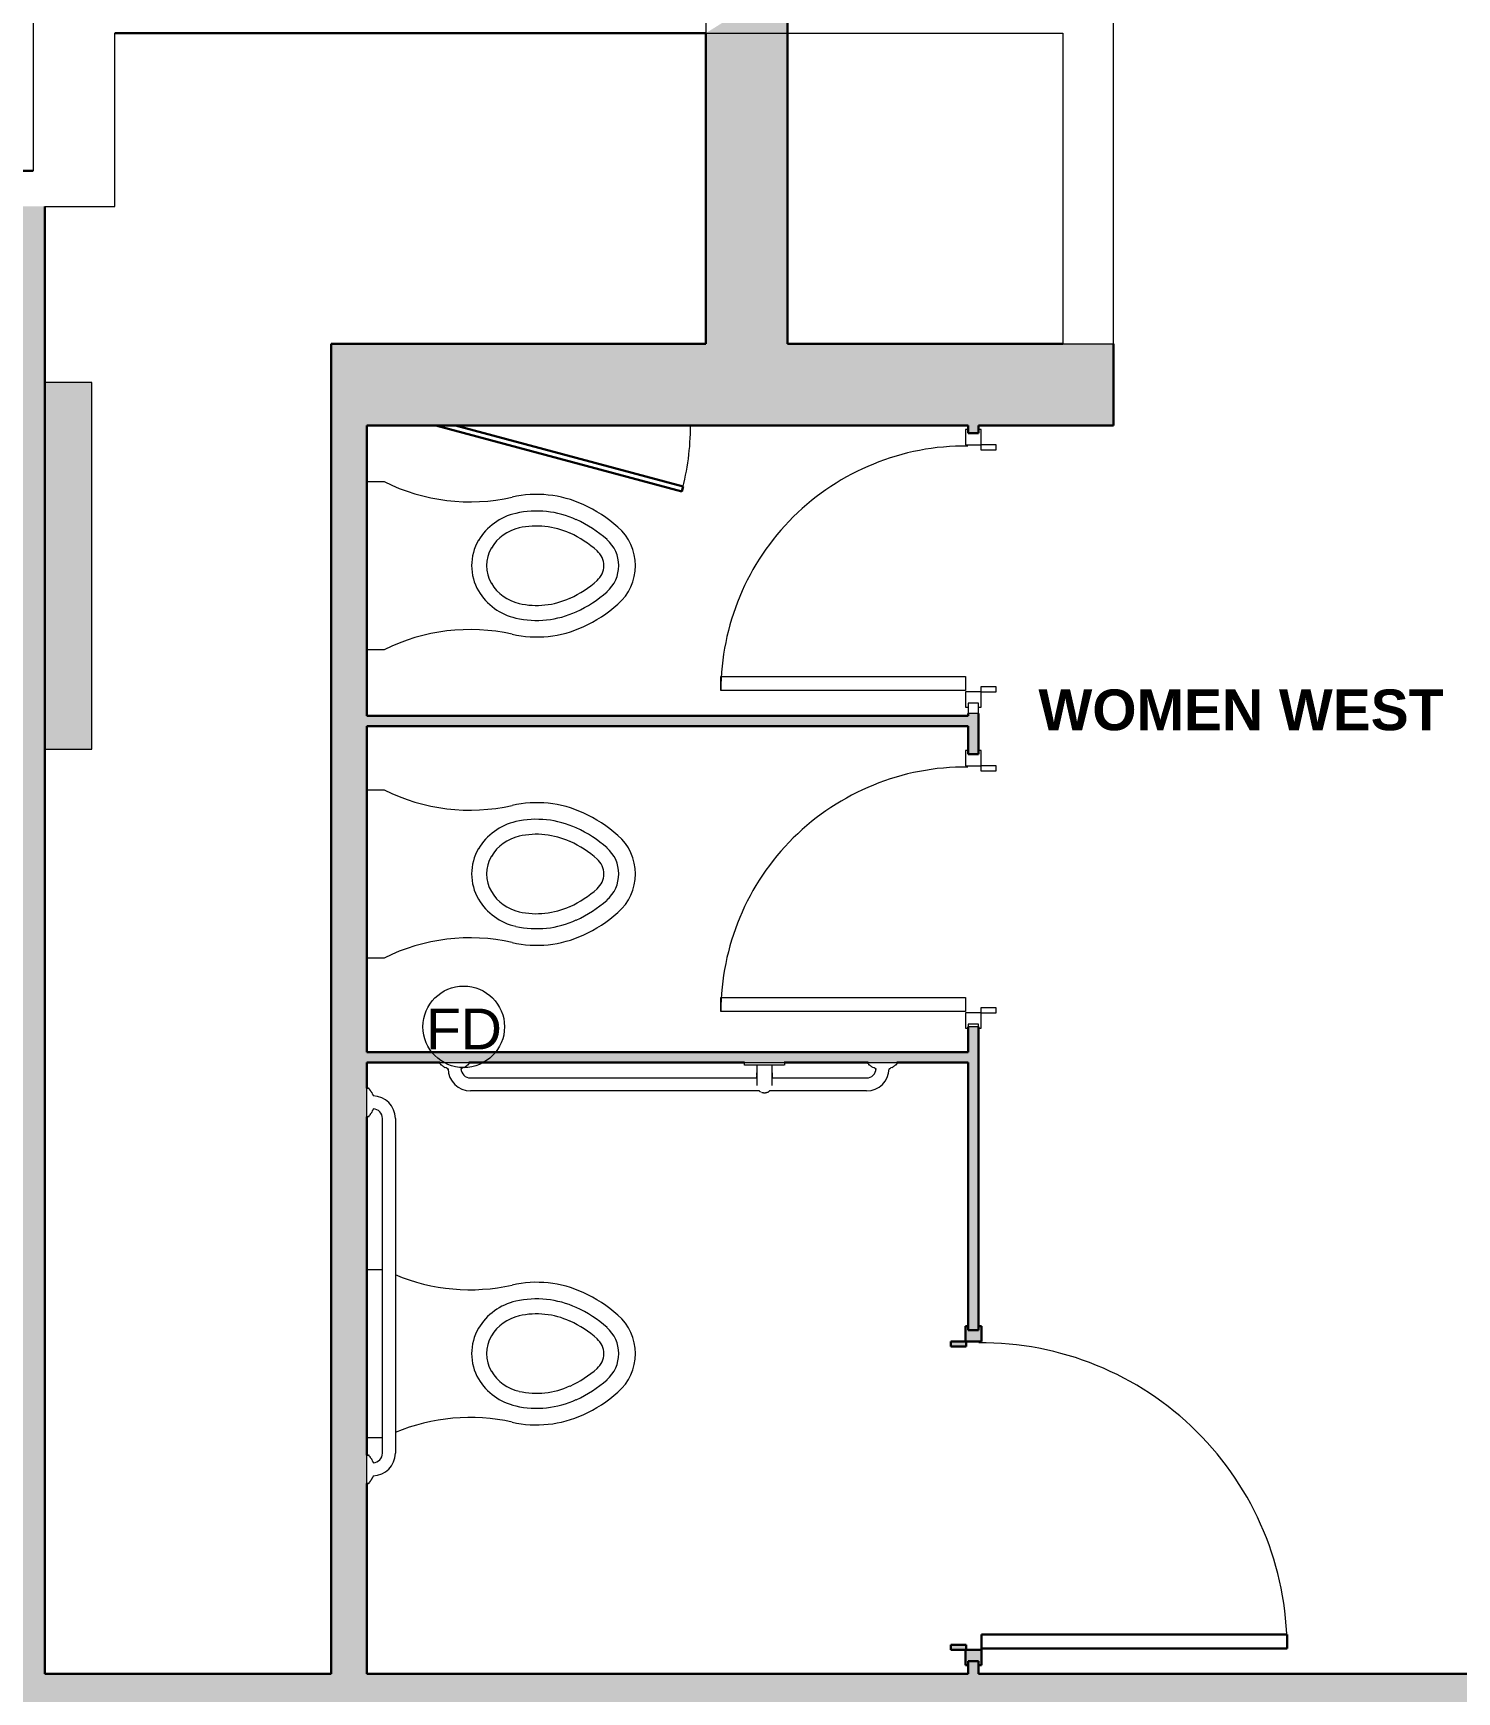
# Model space of a CAD drawing. Header units: inches. Extents: x -3744 to 107, y 238 to 2359.
# Drawn here: x -899.5 to -759.8, y 1431.6 to 1594.4 of the extents above; entities that cross this region are included whole.
import ezdxf

# ---------------------------------------------------------------- set-up
doc = ezdxf.new("R2010")
doc.units = ezdxf.units.IN
doc.header["$MEASUREMENT"] = 0
for name, color, linetype, lineweight in [('A-ANNO-NOTE', 131, 'Continuous', 18), ('A-AREA-IDEN', 2, 'Continuous', 9), ('A-Bldg-Patt', 7, 'Continuous', 9), ('A-DOOR', 31, 'Continuous', 18), ('A-WALL', 113, 'Continuous', 18), ('A-Wall-Bldg', 7, 'Continuous', 9), ('A-WALL-PATT', 111, 'Continuous', 18), ('core model_dwg', 8, 'Continuous', 9), ('I-FURN', 30, 'Continuous', 18), ('I-WALL', 2, 'Continuous', 18), ('P-SANR-FIXT', 6, 'Continuous', 18)]:
    doc.layers.add(name, color=color, linetype=linetype, lineweight=lineweight)
doc.styles.add('Arial', font='arial.ttf', dxfattribs={"height": 4})
doc.styles.add('Swis721 Lt BT_B_1', font='', dxfattribs={"height": 4})
doc.styles.get('Swis721 Lt BT_B_1').set_extended_font_data('Swis721 Lt BT', bold=True)

# ---------------------------------------------------------------- blocks, each defined once
blk = doc.blocks.new('Door - Single - Solid Door 4-6995120-Level 06 POWER _ SIGNAL')
at = {"layer": 'A-DOOR'}
h = blk.add_hatch(color=250, dxfattribs=at)
h.paths.add_polyline_path([(-12.63, 0.68), (-12.63, 0.41), (-12.26, 0.41), (-12.26, -0.59), (-12.63, -0.59), (-12.63, -0.86), (-11.13, -0.86), (-11.13, 0.64), (-10.63, 0.64), (-10.63, 2.14), (-11.13, 2.14), (-11.13, 0.68), (-12.26, 0.68)], flags=0)
h.paths.add_polyline_path([(18.62, 2.14), (18.62, 0.64), (19.12, 0.64), (19.12, -0.86), (20.62, -0.86), (20.62, -0.59), (20.24, -0.59), (20.24, 0.41), (20.62, 0.41), (20.62, 0.68), (19.12, 0.68), (19.12, 2.14)], flags=0)
at = {"layer": 'A-DOOR', "color": 8, "lineweight": 30}
for p, q in [((-11.13, 2.14), (-10.63, 2.14)), ((-11.13, 0.68), (-11.13, 2.14)), ((-10.63, 2.14), (-10.63, 0.64)), ((18.62, 2.14), (19.12, 2.14)), ((18.62, 0.64), (18.62, 2.14)), ((19.12, 2.14), (19.12, 0.68)), ((-12.63, 0.68), (-11.13, 0.68)), ((-12.63, 0.41), (-12.63, 0.68)), ((-11.13, 0.64), (-11.13, -0.86)), ((-10.63, 0.64), (-11.13, 0.64)), ((19.12, 0.64), (18.62, 0.64)), ((19.12, 0.68), (20.62, 0.68)), ((19.12, -0.86), (19.12, 0.64)), ((20.62, 0.68), (20.62, 0.41)), ((-12.63, -0.86), (-12.63, -0.59)), ((-11.13, -0.86), (-12.63, -0.86)), ((-9.63, -0.86), (-11.01, -0.86)), ((-11.01, -0.86), (-11.01, -30.86)), ((-9.63, -30.86), (-9.63, -0.86)), ((20.62, -0.86), (19.12, -0.86)), ((20.62, -0.59), (20.62, -0.86)), ((-11.01, -30.86), (-9.63, -30.86))]:
    blk.add_line(p, q, dxfattribs=at)
at = {"layer": 'A-DOOR', "lineweight": 9}
blk.add_arc((-11.01, -0.86), 30, 270, 0.5, dxfattribs=at)
blk = doc.blocks.new('P-Grab_Bar_18in_Vertical - 18 INCH-3762424-Level 06 POWER _ SIGNAL')
at = {"layer": 'P-SANR-FIXT', "lineweight": 9}
for p, q in [((-2, 0.25), (-2, 0)), ((-2, 0.25), (-2, 0)), ((-1.95, 0.25), (0, 0.25)), ((-1.95, 0.25), (-1.95, 0.25)), ((-0.75, 1), (-0.75, 0.25)), ((-0.75, 1), (-0.75, 0.25)), ((0, 0.25), (1.95, 0.25)), ((0.75, 0.25), (0.75, 1)), ((0.75, 0.25), (0.75, 1)), ((1.95, 0.25), (1.95, 0.25)), ((2, 0), (2, 0.25)), ((2, 0), (2, 0.25)), ((0, 0), (-1.95, 0)), ((1.95, 0), (0, 0))]:
    blk.add_line(p, q, dxfattribs=at)
at = {"layer": 'P-SANR-FIXT', "lineweight": 9, "flags": 128}
for points in [[(-0.75, 2.25), (-0.75, 2.25), (-0.75, 2.25), (-0.75, 2.24), (-0.75, 2.23), (-0.75, 2.23), (-0.75, 2.21), (-0.75, 2.2), (-0.75, 2.19), (-0.75, 2.17), (-0.75, 2.15), (-0.75, 2.13), (-0.75, 2.11), (-0.75, 2.08), (-0.75, 2.06), (-0.75, 2.03), (-0.75, 2), (-0.75, 1.97), (-0.75, 1.94), (-0.75, 1.91), (-0.75, 1.87), (-0.75, 1.83), (-0.75, 1.8), (-0.75, 1.76), (-0.75, 1.72), (-0.75, 1.68), (-0.75, 1.63), (-0.75, 1.59), (-0.75, 1.54), (-0.75, 1.5), (-0.75, 1.45), (-0.75, 1.41), (-0.75, 1.36), (-0.75, 1.31), (-0.75, 1.26), (-0.75, 1.21), (-0.75, 1.16), (-0.75, 1.11), (-0.75, 1.06), (-0.75, 1.01), (-0.75, 1)], [(-0.52, 2.79), (-0.5, 2.81), (-0.48, 2.83), (-0.45, 2.85), (-0.43, 2.86), (-0.41, 2.88), (-0.38, 2.9), (-0.35, 2.91), (-0.33, 2.93), (-0.3, 2.94), (-0.27, 2.95), (-0.24, 2.96), (-0.22, 2.97), (-0.19, 2.98), (-0.16, 2.98), (-0.13, 2.99), (-0.1, 2.99), (-0.07, 3), (-0.04, 3), (-0.01, 3)], [(0, 3), (0.03, 3), (0.06, 3), (0.09, 2.99), (0.12, 2.99), (0.15, 2.99), (0.18, 2.98), (0.21, 2.97), (0.24, 2.96), (0.26, 2.95), (0.29, 2.94)], [(0.37, 2.9), (0.4, 2.89), (0.42, 2.87), (0.45, 2.85), (0.47, 2.83), (0.49, 2.81), (0.52, 2.79)], [(0.75, 1), (0.75, 1.05), (0.75, 1.1), (0.75, 1.15), (0.75, 1.2), (0.75, 1.25), (0.75, 1.3), (0.75, 1.35), (0.75, 1.39), (0.75, 1.44), (0.75, 1.49), (0.75, 1.53), (0.75, 1.58), (0.75, 1.62), (0.75, 1.66), (0.75, 1.71), (0.75, 1.75), (0.75, 1.79), (0.75, 1.82), (0.75, 1.86), (0.75, 1.9), (0.75, 1.93), (0.75, 1.96), (0.75, 1.99), (0.75, 2.02), (0.75, 2.05), (0.75, 2.08), (0.75, 2.1), (0.75, 2.13), (0.75, 2.15), (0.75, 2.17), (0.75, 2.18), (0.75, 2.2), (0.75, 2.21), (0.75, 2.22), (0.75, 2.23), (0.75, 2.24), (0.75, 2.24), (0.75, 2.25), (0.75, 2.25), (0.75, 2.25)], [(-0.75, 1.3), (-0.75, 1.35), (-0.75, 1.39), (-0.75, 1.44), (-0.75, 1.49), (-0.75, 1.52)], [(-0.75, 1), (-0.75, 1.05), (-0.75, 1.1), (-0.75, 1.15), (-0.75, 1.2), (-0.75, 1.25), (-0.75, 1.28)], [(0.75, 1.5), (0.75, 1.45), (0.75, 1.41), (0.75, 1.36), (0.75, 1.31)], [(0.75, 1.26), (0.75, 1.21), (0.75, 1.16), (0.75, 1.11), (0.75, 1.06), (0.75, 1.01), (0.75, 1)]]:
    blk.add_lwpolyline(points, dxfattribs=at)
blk = doc.blocks.new('P-Grab_Bar-42in - 42 INCH-3757786-Level 06 POWER _ SIGNAL')
at = {"layer": 'I-FURN', "lineweight": 9}
for p, q in [((-859.53, 1493.4), (-856.73, 1493.4)), ((-859.53, 1493.26), (-859.53, 1493.4)), ((-858.76, 1492.79), (-858.83, 1492.79)), ((-857.42, 1492.79), (-857.49, 1492.79)), ((-856.73, 1493.4), (-856.73, 1493.26)), ((-817.53, 1493.26), (-817.53, 1493.4)), ((-817.53, 1493.4), (-814.73, 1493.4)), ((-816.76, 1492.79), (-816.83, 1492.79)), ((-815.42, 1492.79), (-815.49, 1492.79)), ((-814.73, 1493.4), (-814.73, 1493.26)), ((-856.55, 1491.88), (-828.46, 1491.88)), ((-826.97, 1491.88), (-817.7, 1491.88)), ((-828.21, 1490.61), (-856.56, 1490.61)), ((-817.7, 1490.61), (-827.22, 1490.61))]:
    blk.add_line(p, q, dxfattribs=at)
for centre, radius, start, end in [((-859.43, 1493.26), 0.0934, 180, 272.0008), ((-859.44, 1493.07), 0.0984, 12.9565, 87.0456), ((-859.26, 1493.14), 0.0975, 209.154, 270.8489), ((-859.27, 1492.94), 0.0998, 16.0161, 79.9895), ((-859.09, 1493.02), 0.0983, 212.1818, 277.8257), ((-859.08, 1492.66), 0.259, 32.2704, 89.7352), ((-858.83, 1492.82), 0.0327, 212.2704, 273.2464), ((-856.55, 1492.82), 2.21, 180.8636, 269.8856), ((-856.55, 1492.83), 0.946, 182.3393, 269.6607), ((-857.42, 1492.82), 0.0327, 266.7675, 327.7339), ((-857.18, 1492.66), 0.259, 90.2661, 147.7339), ((-857.16, 1493.02), 0.0983, 262.1794, 327.8206), ((-856.98, 1492.94), 0.0998, 100.0117, 163.9883), ((-857, 1493.14), 0.0975, 269.1532, 330.8468), ((-856.82, 1493.07), 0.0984, 92.955, 167.045), ((-856.82, 1493.26), 0.0934, 268, 0), ((-817.71, 1492.83), 0.946, 270.5765, 357.6589), ((-817.7, 1492.82), 2.21, 270, 359.1445), ((-817.43, 1493.26), 0.0934, 180, 271.9989), ((-817.44, 1493.07), 0.0984, 12.9529, 87.0442), ((-817.26, 1493.14), 0.0975, 209.1521, 270.844), ((-817.27, 1492.94), 0.0998, 16.0057, 79.9867), ((-817.09, 1493.02), 0.0983, 212.176, 277.8138), ((-817.08, 1492.66), 0.259, 32.2602, 89.7322), ((-816.83, 1492.82), 0.0327, 212.2602, 273.2136), ((-815.42, 1492.82), 0.0327, 266.7864, 327.7398), ((-815.18, 1492.66), 0.259, 90.2678, 147.7398), ((-815.16, 1493.02), 0.0983, 262.1862, 327.824), ((-814.98, 1492.94), 0.0998, 100.0133, 163.9943), ((-815, 1493.14), 0.0975, 269.156, 330.8479), ((-814.82, 1493.07), 0.0984, 92.9558, 167.0471), ((-814.82, 1493.26), 0.0934, 268.0011, 0)]:
    blk.add_arc(centre, radius, start, end, dxfattribs=at)
blk = doc.blocks.new('P-Grab_Bar-36in - 36 INCH-3759717-Level 06 POWER _ SIGNAL')
at = {"layer": 'I-FURN', "lineweight": 9}
for p, q in [((-866.72, 1488.08), (-866.72, 1490.88)), ((-866.72, 1490.88), (-866.58, 1490.88)), ((-866.11, 1490.19), (-866.11, 1490.12)), ((-866.58, 1488.08), (-866.72, 1488.08)), ((-866.11, 1488.85), (-866.11, 1488.78)), ((-865.2, 1455.06), (-865.2, 1487.91)), ((-863.93, 1487.91), (-863.93, 1455.05)), ((-866.72, 1452.08), (-866.72, 1454.88)), ((-866.72, 1454.88), (-866.58, 1454.88)), ((-866.11, 1454.19), (-866.11, 1454.12)), ((-866.58, 1452.08), (-866.72, 1452.08)), ((-866.11, 1452.85), (-866.11, 1452.78))]:
    blk.add_line(p, q, dxfattribs=at)
for centre, radius, start, end in [((-866.58, 1490.79), 0.0934, 358.0011, 90), ((-866.38, 1490.79), 0.0984, 182.9558, 257.0471), ((-866.45, 1490.61), 0.0975, 359.156, 60.8479), ((-866.26, 1490.63), 0.0998, 190.0133, 253.9943), ((-866.34, 1490.45), 0.0983, 352.1862, 57.824), ((-865.98, 1490.44), 0.259, 180.2678, 237.7398), ((-866.14, 1490.19), 0.0327, 356.7864, 57.7398), ((-866.14, 1487.91), 2.21, 0, 89.1445), ((-866.58, 1488.18), 0.0934, 270, 1.9989), ((-866.38, 1488.18), 0.0984, 102.9529, 177.0442), ((-866.45, 1488.36), 0.0975, 299.1521, 0.844), ((-866.26, 1488.34), 0.0998, 106.0057, 169.9867), ((-866.34, 1488.52), 0.0983, 302.176, 7.8138), ((-865.98, 1488.53), 0.259, 122.2602, 179.7322), ((-866.14, 1488.78), 0.0327, 302.2602, 3.2136), ((-866.14, 1487.9), 0.946, 0.5765, 87.6589), ((-866.14, 1455.07), 0.946, 272.3393, 359.6607), ((-866.14, 1455.06), 2.21, 270.8636, 359.8856), ((-866.58, 1454.79), 0.0934, 358, 90), ((-866.38, 1454.79), 0.0984, 182.955, 257.045), ((-866.45, 1454.61), 0.0975, 359.1532, 60.8468), ((-866.26, 1454.63), 0.0998, 190.0117, 253.9883), ((-866.34, 1454.45), 0.0983, 352.1794, 57.8206), ((-865.98, 1454.44), 0.259, 180.2661, 237.7339), ((-866.14, 1454.19), 0.0327, 356.7675, 57.7339), ((-866.58, 1452.18), 0.0934, 270, 2.0008), ((-866.38, 1452.18), 0.0984, 102.9565, 177.0456), ((-866.45, 1452.36), 0.0975, 299.154, 0.8489), ((-866.26, 1452.34), 0.0998, 106.0161, 169.9895), ((-866.34, 1452.52), 0.0983, 302.1818, 7.8257), ((-865.98, 1452.53), 0.259, 122.2704, 179.7352), ((-866.14, 1452.78), 0.0327, 302.2704, 3.2464)]:
    blk.add_arc(centre, radius, start, end, dxfattribs=at)
blk = doc.blocks.new('P-Toilet-Wall-3D - Wall Mount-V7-Level 06 POWER _ SIGNAL')
at = {"layer": 'P-SANR-FIXT', "lineweight": 9}
for p, q in [((-866.65, 1466.08), (-866.65, 1473.08)), ((-866.65, 1473.08), (-865.2, 1473.08)), ((-866.72, 1466.08), (-866.65, 1466.08)), ((-866.65, 1463.58), (-866.72, 1463.58)), ((-866.65, 1456.58), (-866.65, 1463.58)), ((-865.2, 1456.58), (-866.65, 1456.58))]:
    blk.add_line(p, q, dxfattribs=at)
for centre, radius, start, end in [((-856.61, 1489.93), 18.83, 247.0894, 282.704), ((-850.07, 1460.9), 10.93, 65.296, 102.704), ((-850.86, 1464.4), 5.71, 102.704, 149.296), ((-850.07, 1460.9), 9.3, 65.296, 102.704), ((-851.39, 1458.03), 14.09, 48.704, 65.296), ((-850.86, 1464.4), 4.24, 102.704, 149.296), ((-850.07, 1460.9), 7.83, 65.296, 102.704), ((-851.39, 1458.03), 11, 48.704, 65.296), ((-851.39, 1458.03), 12.47, 48.704, 65.296), ((-845.41, 1464.83), 5.03, 311.296, 48.704), ((-851.58, 1464.83), 4.87, 149.296, 210.704), ((-851.58, 1464.83), 3.4, 149.296, 210.704), ((-845.41, 1464.83), 3.4, 311.296, 48.704), ((-845.41, 1464.83), 1.93, 311.296, 48.704), ((-851.39, 1471.64), 11, 294.704, 311.296), ((-850.86, 1465.27), 5.71, 210.704, 257.296), ((-850.86, 1465.27), 4.24, 210.704, 257.296), ((-850.07, 1468.77), 7.83, 257.296, 294.704), ((-851.39, 1471.64), 12.47, 294.704, 311.296), ((-850.07, 1468.77), 9.3, 257.296, 294.704), ((-851.39, 1471.64), 14.09, 294.704, 311.296), ((-856.61, 1439.74), 18.83, 77.296, 112.9106), ((-850.07, 1468.77), 10.93, 257.296, 294.704)]:
    blk.add_arc(centre, radius, start, end, dxfattribs=at)
blk = doc.blocks.new('Door - Single - Solid Door 2-6995626-Level 06 POWER _ SIGNAL')
at = {"layer": 'A-DOOR'}
for p, q in [((-8.01, 24.86), (-6.63, 24.86)), ((-8.01, 0.86), (-8.01, 24.86)), ((-6.63, 24.86), (-6.63, 0.86)), ((-6.63, 0.86), (-8.01, 0.86))]:
    blk.add_line(p, q, dxfattribs=at)
at = {"layer": 'A-DOOR', "lineweight": 9}
for p, q in [((-9.63, 0.86), (-9.63, 0.59)), ((-8.13, 0.86), (-9.63, 0.86)), ((-8.13, -0.64), (-8.13, 0.86)), ((17.62, 0.86), (16.12, 0.86)), ((16.12, 0.86), (16.12, -0.64)), ((17.62, 0.59), (17.62, 0.86)), ((-9.63, -0.41), (-9.63, -0.68)), ((-9.63, -0.68), (-8.13, -0.68)), ((-7.63, -0.64), (-8.13, -0.64)), ((-8.13, -0.68), (-8.13, -2.14)), ((-7.63, -2.14), (-7.63, -0.64)), ((16.12, -0.64), (15.62, -0.64)), ((15.62, -0.64), (15.62, -2.14)), ((16.12, -2.14), (16.12, -0.68)), ((16.12, -0.68), (17.62, -0.68)), ((17.62, -0.68), (17.62, -0.41)), ((-8.13, -2.14), (-7.63, -2.14)), ((15.62, -2.14), (16.12, -2.14))]:
    blk.add_line(p, q, dxfattribs=at)
blk.add_arc((-8.01, 0.86), 24, 359.5, 90, dxfattribs=at)
blk = doc.blocks.new('P-Toilet-Wall-3D - Wall Mount-7004060-Level 06 POWER _ SIGNAL')
at = {"layer": 'P-SANR-FIXT', "lineweight": 9}
for p, q in [((-995.72, 1580.96), (-995.72, 1582.58)), ((-979.22, 1582.58), (-979.22, 1580.96)), ((-988.72, 1580.96), (-995.72, 1580.96)), ((-988.72, 1580.9), (-988.72, 1580.96)), ((-979.22, 1580.96), (-986.22, 1580.96)), ((-986.22, 1580.96), (-986.22, 1580.9))]:
    blk.add_line(p, q, dxfattribs=at)
for centre, radius, start, end in [((-987.47, 1602.2), 5.03, 41.296, 138.704), ((-980.66, 1596.22), 14.09, 138.704, 155.296), ((-987.47, 1602.2), 3.4, 41.296, 138.704), ((-994.27, 1596.22), 14.09, 24.704, 41.296), ((-980.66, 1596.22), 12.47, 138.704, 155.296), ((-980.66, 1596.22), 11, 138.704, 155.296), ((-987.47, 1602.2), 1.93, 41.296, 138.704), ((-994.27, 1596.22), 11, 24.704, 41.296), ((-994.27, 1596.22), 12.47, 24.704, 41.296), ((-983.53, 1597.54), 10.93, 155.296, 192.704), ((-991.4, 1597.54), 10.93, 347.296, 24.704), ((-983.53, 1597.54), 9.3, 155.296, 192.704), ((-983.53, 1597.54), 7.83, 155.296, 192.704), ((-991.4, 1597.54), 7.83, 347.296, 24.704), ((-991.4, 1597.54), 9.3, 347.296, 24.704), ((-1012.56, 1591), 18.83, 333.4615, 12.704), ((-987.03, 1596.75), 5.71, 192.704, 239.296), ((-987.03, 1596.75), 4.24, 192.704, 239.296), ((-987.9, 1596.75), 4.24, 300.704, 347.296), ((-987.9, 1596.75), 5.71, 300.704, 347.296), ((-962.37, 1591), 18.83, 167.296, 206.5385), ((-987.47, 1596.03), 4.87, 239.296, 300.704), ((-987.47, 1596.03), 3.4, 239.296, 300.704)]:
    blk.add_arc(centre, radius, start, end, dxfattribs=at)
blk = doc.blocks.new('Door-Single-Panel - ACCESS PANEL-V12-Level 06 POWER _ SIGNAL')
at = {"layer": 'A-DOOR', "color": 8, "lineweight": 30}
for p, q in [((-11.65, 10.47), (-11.78, 9.99)), ((-11.78, 9.99), (10.57, 4)), ((12.5, 4), (-11.65, 10.47))]:
    blk.add_line(p, q, dxfattribs=at)
at = {"layer": 'A-DOOR', "lineweight": 9}
blk.add_arc((12.5, 4), 25, 165, 180, dxfattribs=at)
blk = doc.blocks.new('core model_dwg_1300 Eye - 5th Floor-6996771-Level 06 POWER _ SIGNAL')
at = {"layer": 'A-Bldg-Patt'}
h = blk.add_hatch(color=256, dxfattribs=at)
h.paths.add_polyline_path([(-898.33, 1524.13), (-893.72, 1524.13), (-893.72, 1560.13), (-898.33, 1560.13), (-898.33, 1525.4)], flags=0)
h.paths.add_polyline_path([(-901.97, 1525.4), (-901.83, 1525.4), (-901.83, 1560.13), (-905.97, 1560.13), (-905.97, 1525.4)], flags=0)
at = {"layer": 'A-Wall-Bldg'}
blk.add_line((-893.72, 1560.13), (-898.33, 1560.13), dxfattribs=at)
at = {"layer": 'A-Wall-Bldg', "flags": 128}
blk.add_lwpolyline([(-898.33, 1524.13), (-893.72, 1524.13), (-893.72, 1560.13)], dxfattribs=at)
blk = doc.blocks.new('core model_dwg-6996768-Level 06 POWER _ SIGNAL')
blk.add_blockref('core model_dwg_1300 Eye - 5th Floor-6996771-Level 06 POWER _ SIGNAL', (0, 0))

msp = doc.modelspace()

# ---------------------------------------------------------------- hatches: boundary and pattern name
at = {"layer": 'A-WALL-PATT', "lineweight": 9}
for points in [[(-833.47, 1563.9), (-825.47, 1563.9), (-825.47, 1599.4), (-833.47, 1594.4), (-833.47, 1590.11)], [(-898.33, 1433.4), (-898.33, 1577.4), (-901.83, 1577.4), (-901.83, 1433.4)], [(-870.22, 1433.4), (-866.72, 1433.4), (-866.72, 1563.9), (-870.22, 1563.9), (-870.22, 1444.25)], [(-807.72, 1555.9), (-793.46, 1555.9), (-793.46, 1563.9), (-866.72, 1563.9), (-866.72, 1555.9), (-825.27, 1555.9)], [(-831.99, 1526.4), (-807.72, 1526.4), (-807.72, 1527.4), (-866.72, 1527.4), (-866.72, 1526.4), (-858.36, 1526.4)], [(-866.72, 1493.4), (-807.72, 1493.4), (-807.72, 1494.4), (-866.72, 1494.4)], [(-759.08, 1429.9), (-752.72, 1429.9), (-752.72, 1431.34), (-750.15, 1432.39), (-752.48, 1429.9), (-749.22, 1429.9), (-749.22, 1432.78), (-747.72, 1433.4), (-1069.72, 1433.4), (-1069.72, 1429.9), (-847.22, 1429.9)]]:
    msp.add_hatch(color=7, dxfattribs=at).paths.add_polyline_path(points, flags=0)
h = msp.add_hatch(color=7, dxfattribs=at)
h.paths.add_polyline_path([(-807.72, 1433.4), (-806.72, 1433.4), (-806.72, 1434.65), (-807.72, 1434.65)], flags=0)
h.paths.add_polyline_path([(-807.72, 1467.15), (-806.72, 1467.15), (-806.72, 1496.9), (-807.72, 1496.9), (-807.72, 1480.72)], flags=0)
h.paths.add_polyline_path([(-807.72, 1523.65), (-806.72, 1523.65), (-806.72, 1527.65), (-807.72, 1527.65), (-807.72, 1526.4)], flags=0)
h.paths.add_polyline_path([(-806.72, 1555.15), (-806.72, 1555.9), (-807.72, 1555.9), (-807.72, 1555.15), (-807.49, 1555.15)], flags=0)

# ---------------------------------------------------------------- linework, layer by layer
at = {"layer": 'A-ANNO-NOTE', "lineweight": 9}
msp.add_circle((-857.22, 1496.9), 4, dxfattribs=at)
at = {"layer": 'A-WALL'}
for p, q in [((-899.46, 1645.15), (-899.46, 1580.9)), ((-891.46, 1577.4), (-891.46, 1594.4)), ((-898.33, 1577.4), (-891.46, 1577.4)), ((-798.46, 1563.9), (-793.46, 1563.9))]:
    msp.add_line(p, q, dxfattribs=at)
at = {"layer": 'A-WALL', "color": 8, "lineweight": 30}
for p, q in [((-825.47, 1563.9), (-825.47, 1599.4)), ((-833.47, 1594.4), (-833.47, 1563.9)), ((-833.47, 1563.9), (-866.72, 1563.9)), ((-798.46, 1563.9), (-825.47, 1563.9)), ((-793.46, 1555.9), (-793.46, 1563.9)), ((-866.72, 1555.9), (-807.72, 1555.9)), ((-806.72, 1555.9), (-793.46, 1555.9))]:
    msp.add_line(p, q, dxfattribs=at)
at = {"layer": 'I-WALL'}
for p, q in [((-833.47, 1599.4), (-833.47, 1594.4)), ((-793.46, 1563.9), (-793.46, 1599.4)), ((-833.47, 1594.4), (-798.46, 1594.4)), ((-798.46, 1594.4), (-798.46, 1563.9)), ((-807.72, 1528.65), (-807.72, 1527.65)), ((-806.72, 1528.65), (-807.72, 1528.65)), ((-806.72, 1527.65), (-806.72, 1528.65)), ((-807.72, 1497.15), (-807.72, 1496.9)), ((-806.72, 1497.15), (-807.72, 1497.15)), ((-806.72, 1496.9), (-806.72, 1497.15))]:
    msp.add_line(p, q, dxfattribs=at)
at = {"layer": 'I-WALL', "color": 8, "lineweight": 30}
for p, q in [((-891.46, 1594.4), (-833.47, 1594.4)), ((-899.46, 1580.9), (-906.15, 1580.9)), ((-898.33, 1433.4), (-898.33, 1577.4)), ((-870.22, 1563.9), (-870.22, 1433.4)), ((-866.72, 1563.9), (-870.22, 1563.9)), ((-866.72, 1527.4), (-866.72, 1555.9)), ((-807.72, 1555.9), (-807.72, 1555.15)), ((-806.72, 1555.15), (-806.72, 1555.9)), ((-807.72, 1555.15), (-806.72, 1555.15)), ((-807.72, 1527.4), (-866.72, 1527.4)), ((-807.72, 1527.65), (-807.72, 1527.4)), ((-806.72, 1523.65), (-806.72, 1527.65)), ((-866.72, 1526.4), (-807.72, 1526.4)), ((-866.72, 1494.4), (-866.72, 1526.4)), ((-807.72, 1526.4), (-807.72, 1523.65)), ((-807.72, 1523.65), (-806.72, 1523.65)), ((-807.72, 1496.9), (-807.72, 1494.4)), ((-806.72, 1467.15), (-806.72, 1496.9)), ((-807.72, 1494.4), (-866.72, 1494.4)), ((-866.72, 1493.4), (-859.53, 1493.4)), ((-866.72, 1490.88), (-866.72, 1493.4)), ((-856.73, 1493.4), (-829.67, 1493.4)), ((-825.77, 1493.4), (-817.53, 1493.4)), ((-814.73, 1493.4), (-807.72, 1493.4)), ((-807.72, 1493.4), (-807.72, 1467.15)), ((-866.72, 1454.88), (-866.72, 1488.08)), ((-807.72, 1467.15), (-806.72, 1467.15)), ((-866.72, 1433.4), (-866.72, 1452.08)), ((-807.72, 1434.65), (-807.72, 1433.4)), ((-806.72, 1434.65), (-807.72, 1434.65)), ((-806.72, 1433.4), (-806.72, 1434.65)), ((-870.22, 1433.4), (-898.33, 1433.4)), ((-807.72, 1433.4), (-866.72, 1433.4)), ((-737.22, 1433.4), (-806.72, 1433.4))]:
    msp.add_line(p, q, dxfattribs=at)
at = {"layer": 'I-WALL', "lineweight": 9}
for p, q in [((-806.72, 1527.65), (-807.72, 1527.65)), ((-806.72, 1496.9), (-807.72, 1496.9))]:
    msp.add_line(p, q, dxfattribs=at)

# ---------------------------------------------------------------- block references
at = {"layer": 'A-DOOR'}
for name, p, rotation in [('Door-Single-Panel - ACCESS PANEL-V12-Level 06 POWER _ SIGNAL', (-847.47, 1559.9), 180), ('Door - Single - Solid Door 2-6995626-Level 06 POWER _ SIGNAL', (-807.13, 1537.9), 89.99999999999993), ('Door - Single - Solid Door 2-6995626-Level 06 POWER _ SIGNAL', (-807.13, 1506.4), 89.99999999999993), ('Door - Single - Solid Door 4-6995120-Level 06 POWER _ SIGNAL', (-807.3, 1446.9), 89.99999999999993)]:
    msp.add_blockref(name, p, dxfattribs=dict(at, rotation=rotation))
at = {"layer": 'core model_dwg', "color": 7}
msp.add_blockref('core model_dwg-6996768-Level 06 POWER _ SIGNAL', (0, 0), dxfattribs=at)
at = {"layer": 'P-SANR-FIXT', "lineweight": 9}
for name, p, rotation in [('P-Toilet-Wall-3D - Wall Mount-7004060-Level 06 POWER _ SIGNAL', (-2447.61, 554.68), 270.0000000000002), ('P-Toilet-Wall-3D - Wall Mount-7004060-Level 06 POWER _ SIGNAL', (-2447.61, 524.43), 270.0000000000002), ('P-Grab_Bar_18in_Vertical - 18 INCH-3762424-Level 06 POWER _ SIGNAL', (-827.72, 1493.4), 180)]:
    msp.add_blockref(name, p, dxfattribs=dict(at, rotation=rotation))
for name in ['P-Grab_Bar-42in - 42 INCH-3757786-Level 06 POWER _ SIGNAL', 'P-Grab_Bar-36in - 36 INCH-3759717-Level 06 POWER _ SIGNAL', 'P-Toilet-Wall-3D - Wall Mount-V7-Level 06 POWER _ SIGNAL']:
    msp.add_blockref(name, (0, 0), dxfattribs=at)

# ---------------------------------------------------------------- texts
at = {"layer": 'A-ANNO-NOTE', "lineweight": 9, "insert": (-860.92, 1498.69), "char_height": 4, "width": 9.292, "attachment_point": 1, "style": 'Arial'}
msp.add_mtext('FD', dxfattribs=at)
at = {"layer": 'A-AREA-IDEN', "insert": (-800.83, 1530), "char_height": 4, "width": 48.682, "attachment_point": 1, "style": 'Swis721 Lt BT_B_1'}
msp.add_mtext('WOMEN WEST', dxfattribs=at)

doc.saveas('drawing.dxf')
